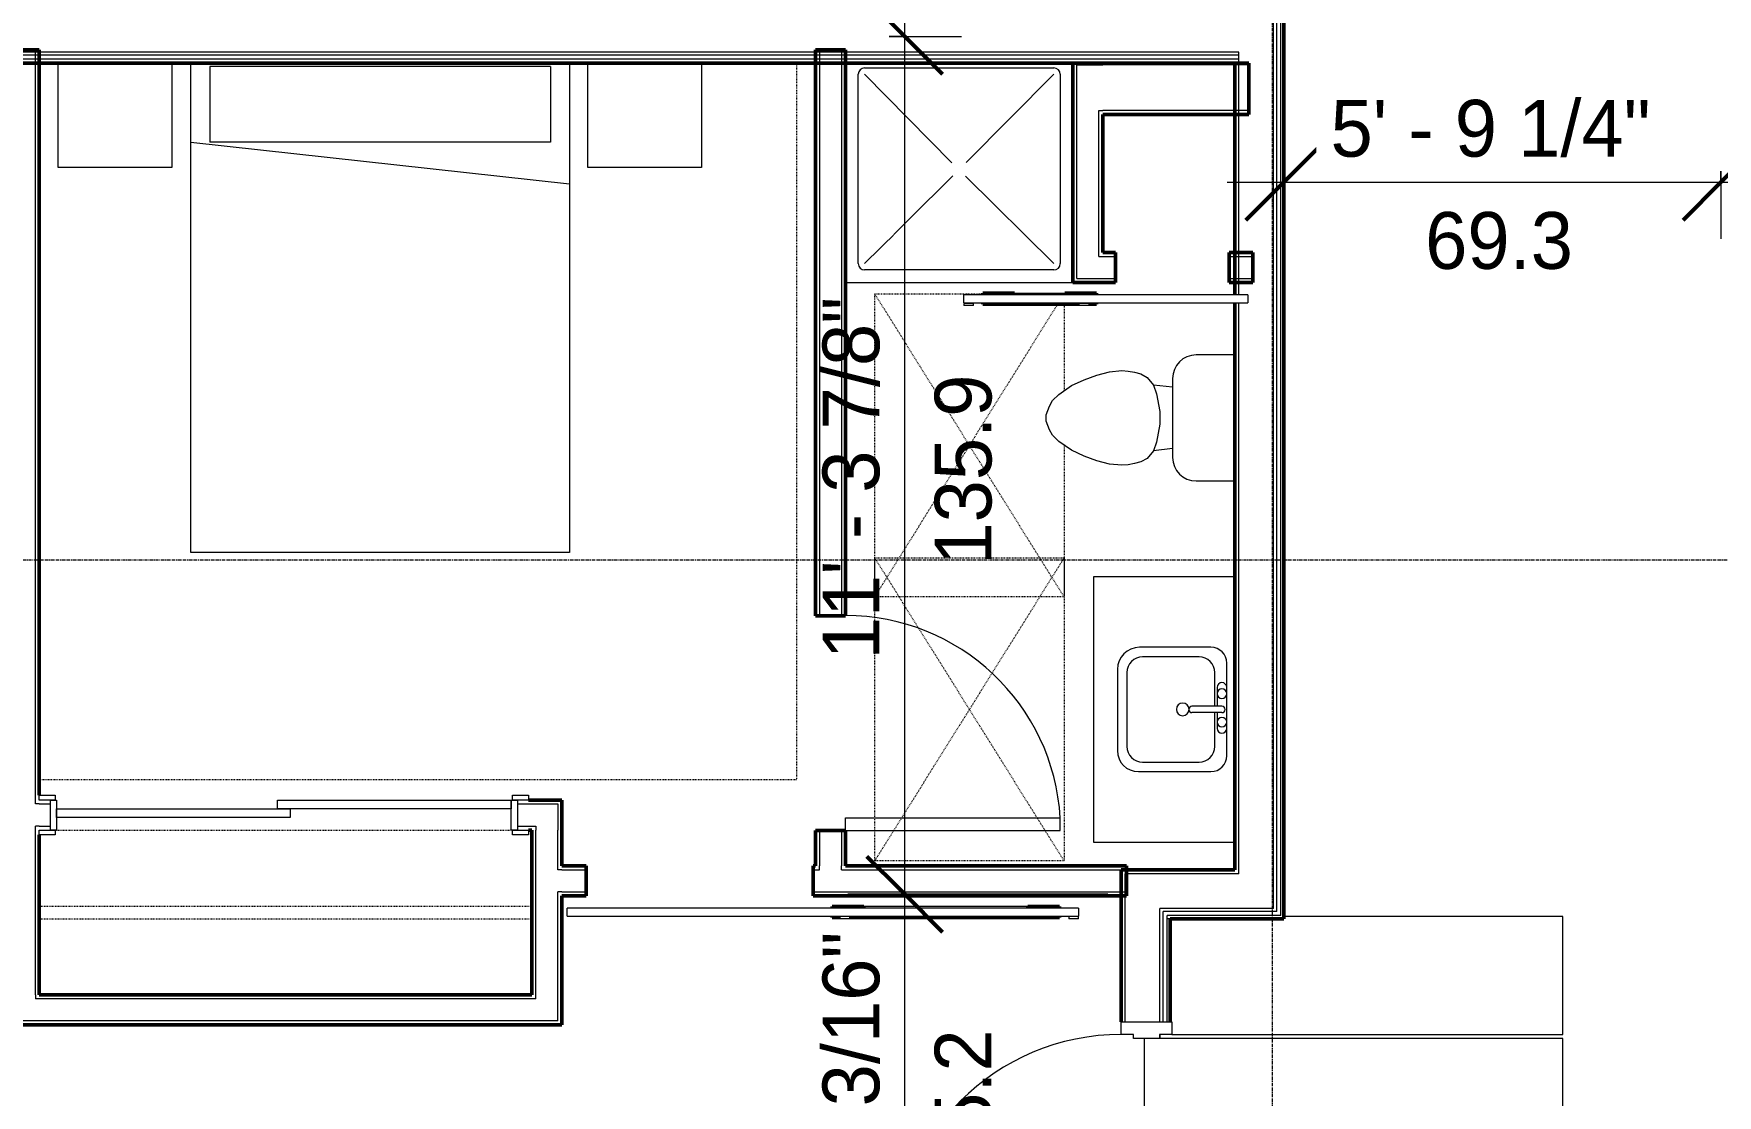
# Model space of a CAD drawing. Header units: inches. Extents: x -4217 to -1814, y 9706 to 12425.
# Drawn here: x -3677.6 to -3410.9, y 10382.4 to 10550.6 of the extents above; entities that cross this region are included whole.
import ezdxf

# ---------------------------------------------------------------- set-up
doc = ezdxf.new("R2010")
doc.units = ezdxf.units.IN
doc.header["$MEASUREMENT"] = 0
doc.linetypes.add('Dash', pattern=[0.25, 0.125, -0.125])
doc.linetypes.add('Grid Line 1_2_', pattern=[0.875, 0.5, -0.125, 0.125, -0.125])
for name, color, linetype, lineweight in [('A-ANNO-DIMS', 211, 'Continuous', 9), ('A-ANNO-DIMS-96', 211, 'Continuous', 9), ('A-DOOR-1', 7, 'Continuous', 9), ('A-DOOR-2', 50, 'Continuous', 20), ('A-DOOR-4', 10, 'Continuous', 13), ('A-DOOR-5', 250, 'Continuous', 50), ('A-DOOR-7', 31, 'Continuous', 9), ('A-DOOR-FRAM', 31, 'Continuous', 20), ('A-DOOR-FRAM-1', 50, 'Continuous', 20), ('A-FLOR', 192, 'Continuous', 13), ('A-FLOR-1', 10, 'Continuous', 13), ('A-GENM-HDLN-1', 7, 'Dash', 9), ('A-WALL', 113, 'Continuous', 13), ('A-WALL-3', 250, 'Continuous', 50), ('A-WALL-4', 10, 'Continuous', 13), ('I-FURN-1', 7, 'Continuous', 9), ('I-FURN-HDLN-1', 7, 'Dash', 9), ('I-WALL-3', 2, 'Continuous', 50), ('P-SANR-FIXT-2', 7, 'Continuous', 9), ('Q-CASE-3', 7, 'Continuous', 9), ('Q-CASE-HDLN-1', 7, 'Dash', 9), ('S-GRID-1', 1, 'Grid Line 1_2_', 9)]:
    doc.layers.add(name, color=color, linetype=linetype, lineweight=lineweight)
doc.styles.add('Century Gothic', font='ufonts.com_century-gothic.ttf', dxfattribs={"height": 9})
doc.dimstyles.new('OD__1_16__Tol__', dxfattribs={"dimscale": 12, "dimtxt": 9.397514, "dimasz": 1, "dimexe": 0.75, "dimexo": 0.5, "dimgap": 0.125, "dimtad": 1, "dimdec": 4, "dimrnd": 0.0625, "dimzin": 3, "dimdsep": 46, "dimlunit": 4, "dimtxsty": 'Century Gothic', "dimblk1": 'OBLIQUE', "dimblk2": 'OBLIQUE', "dimsah": 1, "dimcen": 0.09, "dimdle": 0.75, "dimazin": 0, "dimtfac": 1, "dimtdec": 4, "dimtix": 1, "dimtmove": 0, "dimatfit": 3, "dimfxl": 1, "dimtvp": 1, "dimtfill": 1, "dimfrac": 2, "dimtolj": 1, "dimtzin": 0, "dimarcsym": 2})

# ---------------------------------------------------------------- blocks, each defined once
blk = doc.blocks.new('DIMBLOCK21-FLOOR PLAN - 2ND FLOOR')
at = {"layer": 'A-ANNO-DIMS-96', "lineweight": 50}
for p, q in [((-3479.55, 10527.09), (-3473.55, 10533.09)), ((-3410.3, 10527.09), (-3404.3, 10533.09)), ((-3479.55, 10527.09), (-3485.55, 10521.09)), ((-3410.3, 10527.09), (-3416.3, 10521.09))]:
    blk.add_line(p, q, dxfattribs=at)
at = {"layer": 'A-ANNO-DIMS-96'}
for p, q in [((-3479.55, 10529.58), (-3479.55, 10518.09)), ((-3479.55, 10527.09), (-3479.55, 10529.58)), ((-3410.3, 10529.58), (-3410.3, 10518.09)), ((-3410.3, 10527.09), (-3410.3, 10529.58)), ((-3488.55, 10527.09), (-3401.3, 10527.09))]:
    blk.add_line(p, q, dxfattribs=at)
at = {"layer": 'A-ANNO-DIMS-96', "color": 0, "insert": (-3457.16, 10522.36), "char_height": 9, "width": 29.356, "attachment_point": 1, "line_spacing_factor": 0.984502, "style": 'Century Gothic', "bg_fill": 3, "box_fill_scale": 1.25, "bg_fill_color": 256, "bg_fill_true_color": 13158600, "bg_fill_transparency": 0}
blk.add_mtext('69.3', dxfattribs=at)
at = {"layer": 'A-ANNO-DIMS-96', "color": 0, "insert": (-3472.15, 10540.13), "char_height": 9, "width": 65.3351, "attachment_point": 1, "line_spacing_factor": 0.984502, "style": 'Century Gothic', "bg_fill": 3, "box_fill_scale": 1.25, "bg_fill_color": 256, "bg_fill_true_color": 13158600, "bg_fill_transparency": 0}
blk.add_mtext('5\' - 9 1/4"', dxfattribs=at)
blk = doc.blocks.new('_Oblique')
at = {"color": 0, "linetype": 'ByBlock', "lineweight": -2}
blk.add_line((-0.5, -0.5), (0.5, 0.5), dxfattribs=at)
blk = doc.blocks.new('DIMBLOCK25-FLOOR PLAN - 2ND FLOOR')
at = {"layer": 'A-ANNO-DIMS-96', "lineweight": 50}
for p, q in [((-3539.61, 10414.29), (-3545.61, 10420.29)), ((-3539.61, 10414.29), (-3533.61, 10408.29)), ((-3539.61, 10349.09), (-3545.61, 10355.09)), ((-3539.61, 10349.09), (-3533.61, 10343.09))]:
    blk.add_line(p, q, dxfattribs=at)
at = {"layer": 'A-ANNO-DIMS-96'}
for p, q in [((-3507.42, 10414.29), (-3548.61, 10414.29)), ((-3539.61, 10340.09), (-3539.61, 10414.29)), ((-3539.61, 10414.29), (-3507.42, 10414.29)), ((-3507.42, 10349.09), (-3548.61, 10349.09)), ((-3539.61, 10349.09), (-3507.42, 10349.09))]:
    blk.add_line(p, q, dxfattribs=at)
at = {"layer": 'A-ANNO-DIMS-96', "color": 0, "insert": (-3534.87, 10369.46), "char_height": 9, "width": 29.356, "attachment_point": 1, "rotation": 90, "line_spacing_factor": 0.984502, "style": 'Century Gothic', "bg_fill": 3, "box_fill_scale": 1.25, "bg_fill_color": 256, "bg_fill_true_color": 13158600, "bg_fill_transparency": 0}
blk.add_mtext('65.2', dxfattribs=at)
at = {"layer": 'A-ANNO-DIMS-96', "color": 0, "insert": (-3552.64, 10350.96), "char_height": 9, "width": 73.7481, "attachment_point": 1, "rotation": 90, "line_spacing_factor": 0.984502, "style": 'Century Gothic', "bg_fill": 3, "box_fill_scale": 1.25, "bg_fill_color": 256, "bg_fill_true_color": 13158600, "bg_fill_transparency": 0}
blk.add_mtext('5\' - 5 3/16"', dxfattribs=at)
blk = doc.blocks.new('DIMBLOCK26-FLOOR PLAN - 2ND FLOOR')
at = {"layer": 'A-ANNO-DIMS-96', "lineweight": 50}
for p, q in [((-3539.61, 10550.19), (-3545.61, 10556.19)), ((-3539.61, 10550.19), (-3533.61, 10544.19)), ((-3539.61, 10414.29), (-3545.61, 10420.29)), ((-3539.61, 10414.29), (-3533.61, 10408.29))]:
    blk.add_line(p, q, dxfattribs=at)
at = {"layer": 'A-ANNO-DIMS-96'}
for p, q in [((-3542.09, 10550.19), (-3530.61, 10550.19)), ((-3539.61, 10550.19), (-3542.09, 10550.19)), ((-3539.61, 10414.29), (-3539.61, 10550.19)), ((-3507.42, 10414.29), (-3548.61, 10414.29)), ((-3539.61, 10414.29), (-3507.42, 10414.29))]:
    blk.add_line(p, q, dxfattribs=at)
at = {"layer": 'A-ANNO-DIMS-96', "color": 0, "char_height": 9, "attachment_point": 1, "rotation": 90, "line_spacing_factor": 0.984502, "style": 'Century Gothic', "bg_fill": 3, "box_fill_scale": 1.25, "bg_fill_color": 256, "bg_fill_true_color": 13158600, "bg_fill_transparency": 0}
for s, insert, width in [('11\' - 3 7/8"', (-3552.64, 10451.51), 73.7481), ('135.9', (-3534.87, 10466.5), 37.7691)]:
    blk.add_mtext(s, dxfattribs=dict(at, insert=insert, width=width))
blk = doc.blocks.new('DIMBLOCK27-FLOOR PLAN - 2ND FLOOR')
at = {"layer": 'A-ANNO-DIMS-96', "lineweight": 50}
for p, q in [((-3539.61, 10646.69), (-3545.61, 10652.69)), ((-3539.61, 10646.69), (-3533.61, 10640.69)), ((-3539.61, 10550.19), (-3545.61, 10556.19)), ((-3539.61, 10550.19), (-3533.61, 10544.19))]:
    blk.add_line(p, q, dxfattribs=at)
at = {"layer": 'A-ANNO-DIMS-96'}
for p, q in [((-3507.42, 10646.69), (-3548.61, 10646.69)), ((-3539.61, 10550.19), (-3539.61, 10646.69)), ((-3539.61, 10646.69), (-3507.42, 10646.69)), ((-3542.09, 10550.19), (-3530.61, 10550.19)), ((-3539.61, 10550.19), (-3542.09, 10550.19))]:
    blk.add_line(p, q, dxfattribs=at)
at = {"layer": 'A-ANNO-DIMS-96', "color": 0, "char_height": 9, "attachment_point": 1, "rotation": 90, "line_spacing_factor": 0.984502, "style": 'Century Gothic', "bg_fill": 3, "box_fill_scale": 1.25, "bg_fill_color": 256, "bg_fill_true_color": 13158600, "bg_fill_transparency": 0}
for s, insert, width in [('8\' - 0 1/2"', (-3552.64, 10571.22), 65.3351), ('96.5', (-3534.87, 10586.21), 29.356)]:
    blk.add_mtext(s, dxfattribs=dict(at, insert=insert, width=width))

msp = doc.modelspace()

# ---------------------------------------------------------------- linework, layer by layer
at = {"layer": 'A-DOOR-1'}
for p, q in [((-3676.74108, 10429.2144), (-3676.74108, 10429.9644)), ((-3676.74108, 10429.9644), (-3674.24108, 10429.9644)), ((-3674.24108, 10429.2144), (-3676.74108, 10429.2144)), ((-3674.24108, 10429.9644), (-3674.24108, 10429.2144)), ((-3601.74108, 10429.2144), (-3601.74108, 10429.9644)), ((-3601.74108, 10429.9644), (-3599.24108, 10429.9644)), ((-3599.24108, 10429.2144), (-3601.74108, 10429.2144)), ((-3599.24108, 10429.9644), (-3599.24108, 10429.2144)), ((-3676.74108, 10423.7144), (-3676.74108, 10424.4644)), ((-3676.74108, 10424.4644), (-3674.24108, 10424.4644)), ((-3674.24108, 10423.7144), (-3676.74108, 10423.7144)), ((-3674.24108, 10424.4644), (-3674.24108, 10423.7144)), ((-3601.74108, 10423.7144), (-3601.74108, 10424.4644)), ((-3601.74108, 10424.4644), (-3599.24108, 10424.4644)), ((-3599.24108, 10423.7144), (-3601.74108, 10423.7144)), ((-3599.24108, 10424.4644), (-3599.24108, 10423.7144))]:
    msp.add_line(p, q, dxfattribs=at)
at = {"layer": 'A-DOOR-2'}
for p, q in [((-3638.99108, 10427.8394), (-3638.99108, 10429.2144)), ((-3638.99108, 10429.2144), (-3601.99108, 10429.2144)), ((-3601.99108, 10429.2144), (-3601.99108, 10427.8394)), ((-3673.99108, 10426.4644), (-3673.99108, 10427.8394)), ((-3673.99108, 10427.8394), (-3636.99108, 10427.8394)), ((-3636.99108, 10426.4644), (-3673.99108, 10426.4644)), ((-3601.99108, 10427.8394), (-3638.99108, 10427.8394)), ((-3636.99108, 10427.8394), (-3636.99108, 10426.4644))]:
    msp.add_line(p, q, dxfattribs=at)
at = {"layer": 'A-DOOR-4'}
for p, q in [((-3485.23463, 10508.61647), (-3485.23463, 10507.99147)), ((-3593.09874, 10411.46647), (-3593.09874, 10412.09147)), ((-3593.09874, 10410.84147), (-3593.09874, 10411.46647))]:
    msp.add_line(p, q, dxfattribs=at)
at = {"layer": 'A-DOOR-FRAM'}
for p, q in [((-3497.29874, 10394.0894), (-3497.29874, 10392.0894)), ((-3499.23624, 10392.0894), (-3499.23624, 10391.4644)), ((-3497.29874, 10392.0894), (-3499.23624, 10392.0894))]:
    msp.add_line(p, q, dxfattribs=at)
at = {"layer": 'A-DOOR-FRAM-1'}
for p, q in [((-3674.99108, 10429.2144), (-3673.99108, 10429.2144)), ((-3674.99108, 10424.4644), (-3674.99108, 10429.2144)), ((-3673.99108, 10429.2144), (-3673.99108, 10424.4644)), ((-3601.99108, 10424.4644), (-3601.99108, 10429.2144)), ((-3601.99108, 10429.2144), (-3600.99108, 10429.2144)), ((-3600.99108, 10429.2144), (-3600.99108, 10424.4644)), ((-3673.99108, 10424.4644), (-3674.99108, 10424.4644)), ((-3600.99108, 10424.4644), (-3601.99108, 10424.4644))]:
    msp.add_line(p, q, dxfattribs=at)
at = {"layer": 'A-FLOR'}
for p, q in [((-3435.32374, 10410.7894), (-3479.54874, 10410.7894)), ((-3435.32374, 10392.0894), (-3435.32374, 10410.7894)), ((-3501.67374, 10391.4644), (-3501.67374, 10356.7144)), ((-3435.32374, 10391.4644), (-3499.23624, 10391.4644)), ((-3497.29874, 10392.0894), (-3435.32374, 10392.0894)), ((-3435.32374, 10352.9644), (-3435.32374, 10391.4644))]:
    msp.add_line(p, q, dxfattribs=at)
at = {"layer": 'A-FLOR-1'}
for p, q in [((-3499.17374, 10391.4644), (-3499.17374, 10392.0894)), ((-3499.17374, 10392.0894), (-3499.17374, 10391.4644))]:
    msp.add_line(p, q, dxfattribs=at)
at = {"layer": 'A-WALL'}
for p, q in [((-3480.04874, 10410.9144), (-3480.04874, 10650.0644)), ((-3481.17374, 10412.0394), (-3481.17374, 10648.9394)), ((-3480.67374, 10411.5394), (-3480.67374, 10649.4394)), ((-3486.67374, 10547.6894), (-3852.47374, 10547.6894)), ((-3486.67374, 10547.1894), (-3681.86608, 10547.1894)), ((-3486.67374, 10546.5644), (-3681.86608, 10546.5644)), ((-3486.67374, 10509.24147), (-3486.67374, 10547.6894)), ((-3486.67374, 10417.5394), (-3486.67374, 10507.99215)), ((-3504.67374, 10394.0894), (-3504.67374, 10417.5394)), ((-3486.67374, 10417.5394), (-3504.67374, 10417.5394)), ((-3499.17374, 10394.0894), (-3499.17374, 10412.0394)), ((-3481.17374, 10412.0394), (-3499.17374, 10412.0394)), ((-3498.67374, 10394.0894), (-3498.67374, 10411.5394)), ((-3480.67374, 10411.5394), (-3498.67374, 10411.5394)), ((-3498.04874, 10394.0894), (-3498.04874, 10410.9144)), ((-3480.04874, 10410.9144), (-3498.04874, 10410.9144)), ((-3497.54874, 10410.4144), (-3498.04874, 10410.4144))]:
    msp.add_line(p, q, dxfattribs=at)
at = {"layer": 'A-WALL-3'}
for p, q in [((-3676.74108, 10548.0394), (-3681.49108, 10548.0394)), ((-3676.74108, 10429.9644), (-3676.74108, 10548.0394)), ((-3593.94415, 10429.2144), (-3599.23178, 10429.2144)), ((-3593.94415, 10428.5894), (-3593.94415, 10429.2144)), ((-3593.94415, 10424.4644), (-3593.94415, 10428.5894)), ((-3676.74108, 10398.3394), (-3676.74108, 10423.7144)), ((-3599.23178, 10424.4644), (-3598.69415, 10424.4644)), ((-3598.69415, 10424.4644), (-3598.69415, 10398.3394)), ((-3593.94415, 10418.7894), (-3593.94415, 10424.4644)), ((-3590.09874, 10418.7894), (-3593.94415, 10418.7894)), ((-3590.09874, 10414.0394), (-3590.09874, 10418.7894)), ((-3593.94415, 10414.0394), (-3590.09874, 10414.0394)), ((-3593.94415, 10393.5894), (-3593.94415, 10414.0394)), ((-3598.69415, 10398.3394), (-3676.74108, 10398.3394)), ((-3705.49108, 10393.5894), (-3598.69415, 10393.5894)), ((-3598.69415, 10393.5894), (-3594.56915, 10393.5894)), ((-3594.56915, 10393.5894), (-3593.94415, 10393.5894))]:
    msp.add_line(p, q, dxfattribs=at)
at = {"layer": 'A-WALL-4'}
for p, q in [((-3677.36608, 10428.5894), (-3677.36608, 10548.0394)), ((-3676.74108, 10428.5894), (-3677.36608, 10428.5894)), ((-3676.74108, 10428.5894), (-3674.99108, 10428.5894)), ((-3600.99108, 10428.5894), (-3594.56915, 10428.5894)), ((-3594.56915, 10428.5894), (-3594.56915, 10425.0894)), ((-3676.74108, 10425.0894), (-3677.36608, 10425.0894)), ((-3677.36608, 10398.3394), (-3677.36608, 10425.0894)), ((-3676.74108, 10425.0894), (-3674.99108, 10425.0894)), ((-3600.99108, 10425.0894), (-3598.06915, 10425.0894)), ((-3598.06915, 10425.0894), (-3598.06915, 10424.4644)), ((-3598.06915, 10397.7144), (-3598.06915, 10424.4644)), ((-3594.56915, 10425.0894), (-3594.56915, 10424.4644)), ((-3594.56915, 10418.1644), (-3594.56915, 10424.4644)), ((-3593.94415, 10418.1644), (-3594.56915, 10418.1644)), ((-3593.94415, 10418.1644), (-3590.09874, 10418.1644)), ((-3593.94415, 10414.6644), (-3594.56915, 10414.6644)), ((-3594.56915, 10394.2144), (-3594.56915, 10414.6644)), ((-3593.94415, 10414.6644), (-3590.09874, 10414.6644)), ((-3677.36608, 10398.3394), (-3677.36608, 10397.7144)), ((-3598.69415, 10397.7144), (-3677.36608, 10397.7144)), ((-3598.06915, 10397.7144), (-3598.69415, 10397.7144)), ((-3598.69415, 10394.2144), (-3705.49108, 10394.2144)), ((-3598.06915, 10394.2144), (-3598.69415, 10394.2144)), ((-3594.56915, 10394.2144), (-3598.06915, 10394.2144))]:
    msp.add_line(p, q, dxfattribs=at)
at = {"layer": 'I-FURN-1'}
for p, q in [((-3673.74108, 10529.4144), (-3673.74108, 10545.9394)), ((-3655.74108, 10545.9394), (-3655.74108, 10529.4144)), ((-3652.74108, 10468.4144), (-3652.74108, 10545.9394)), ((-3592.74108, 10545.9394), (-3592.74108, 10468.4144)), ((-3589.80924, 10529.4144), (-3589.80924, 10545.9394)), ((-3571.80924, 10545.9394), (-3571.80924, 10529.4144)), ((-3649.74108, 10545.4144), (-3649.74108, 10533.4144)), ((-3595.74108, 10545.4144), (-3649.74108, 10545.4144)), ((-3595.74108, 10545.4144), (-3595.74108, 10533.4144)), ((-3652.74108, 10533.4144), (-3592.74108, 10526.83478)), ((-3595.74108, 10533.4144), (-3649.74108, 10533.4144)), ((-3655.74108, 10529.4144), (-3673.74108, 10529.4144)), ((-3571.80924, 10529.4144), (-3589.80924, 10529.4144)), ((-3592.74108, 10468.4144), (-3652.74108, 10468.4144))]:
    msp.add_line(p, q, dxfattribs=at)
at = {"layer": 'I-FURN-HDLN-1'}
for p, q in [((-3556.74108, 10545.9394), (-3556.74108, 10432.4144)), ((-3556.74108, 10432.4144), (-3676.74108, 10432.4144))]:
    msp.add_line(p, q, dxfattribs=at)
at = {"layer": 'I-WALL-3'}
for p, q in [((-3479.54874, 10410.4144), (-3479.54874, 10650.5644)), ((-3681.86608, 10545.9394), (-3487.29874, 10545.9394)), ((-3487.29874, 10545.9394), (-3487.29874, 10509.24147)), ((-3487.29874, 10507.99245), (-3487.29874, 10418.1644)), ((-3505.29874, 10418.1644), (-3505.29874, 10394.0894)), ((-3487.29874, 10418.1644), (-3505.29874, 10418.1644)), ((-3497.54874, 10394.0894), (-3497.54874, 10410.4144)), ((-3497.54874, 10410.4144), (-3479.54874, 10410.4144))]:
    msp.add_line(p, q, dxfattribs=at)
at = {"layer": 'P-SANR-FIXT-2'}
for p, q in [((-3487.29874, 10499.71769), (-3493.44996, 10499.71769)), ((-3497.17618, 10495.99147), (-3497.17618, 10483.49147)), ((-3499.69996, 10493.57711), (-3499.19996, 10490.74147)), ((-3499.19996, 10490.74147), (-3499.19996, 10488.74147)), ((-3499.19996, 10488.74147), (-3499.69996, 10485.90583)), ((-3493.44996, 10479.76525), (-3487.29874, 10479.76525)), ((-3488.59874, 10436.22188), (-3488.59874, 10450.90692)), ((-3488.59874, 10436.22188), (-3488.59874, 10450.90692)), ((-3490.47374, 10444.0644), (-3490.47374, 10449.40692)), ((-3490.09874, 10447.0644), (-3490.09874, 10444.0644)), ((-3488.59874, 10440.5644), (-3488.59874, 10447.0644)), ((-3489.36254, 10444.0644), (-3494.10089, 10444.0644)), ((-3489.36254, 10443.0644), (-3494.10089, 10443.0644)), ((-3490.47374, 10437.72188), (-3490.47374, 10443.0644)), ((-3490.09874, 10443.0644), (-3490.09874, 10440.5644))]:
    msp.add_line(p, q, dxfattribs=at)
for centre, radius, start, end in [((-3493.44996, 10495.99147), 3.72622, 90, 180), ((-3493.44996, 10483.49147), 3.72622, 180, 270), ((-3491.09874, 10450.90692), 2.5, 0, 90), ((-3491.09874, 10450.90692), 2.5, 0, 90), ((-3492.97374, 10449.40692), 2.5, 0, 90), ((-3489.34874, 10447.0644), 0.75, 0, 180), ((-3495.56608, 10443.5644), 1, 90, 270), ((-3495.56608, 10443.5644), 1, 270, 90), ((-3489.34874, 10446.0644), 0.75, 90, 270), ((-3489.34874, 10446.0644), 0.75, 270, 90), ((-3494.10089, 10443.5644), 0.5, 90, 270), ((-3489.34874, 10441.5644), 0.75, 90, 270), ((-3489.36254, 10443.5644), 0.5, 270, 90), ((-3489.34874, 10441.5644), 0.75, 270, 90), ((-3489.34874, 10440.5644), 0.75, 180, 0), ((-3492.97374, 10437.72188), 2.5, 270, 0), ((-3491.09874, 10436.22188), 2.5, 270, 0), ((-3491.09874, 10436.22188), 2.5, 270, 0)]:
    msp.add_arc(centre, radius, start, end, dxfattribs=at)
at = {"layer": 'Q-CASE-HDLN-1'}
for p, q in [((-3676.74108, 10398.3394), (-3676.74108, 10423.7144)), ((-3673.99108, 10424.4644), (-3601.99108, 10424.4644)), ((-3599.23178, 10424.4644), (-3598.69415, 10424.4644)), ((-3598.69415, 10424.4644), (-3598.69415, 10398.3394)), ((-3676.74108, 10412.4019), (-3598.69415, 10412.4019)), ((-3676.74108, 10410.4019), (-3598.69415, 10410.4019)), ((-3598.69415, 10398.3394), (-3676.74108, 10398.3394))]:
    msp.add_line(p, q, dxfattribs=at)

# ---------------------------------------------------------------- next in the draw order: dimensions: what is measured, and where the dimension line sits
at = {"layer": 'A-ANNO-DIMS'}
dim = msp.add_linear_dim(base=(-3410.29874, 10527.08984), p1=(-3479.54874, 10535.57512), p2=(-3410.29874, 10535.57512), dimstyle='OD__1_16__Tol__', override={"dimpost": '<>\\X', "dimfxl": 69.25}, dxfattribs=at)
dim.commit()
dim.dimension.update_dxf_attribs({"geometry": 'DIMBLOCK21-FLOOR PLAN - 2ND FLOOR', "text_midpoint": (-3444.92374, 10527.08984)})
dim = msp.add_linear_dim(base=(-3539.6053, 10414.2894), p1=(-3501.42374, 10349.0894), p2=(-3501.42374, 10414.2894), angle=90, dimstyle='OD__1_16__Tol__', override={"dimpost": '<>\\X', "dimfxl": 65.2}, dxfattribs=at)
dim.commit()
dim.dimension.update_dxf_attribs({"geometry": 'DIMBLOCK25-FLOOR PLAN - 2ND FLOOR', "text_midpoint": (-3539.6053, 10381.6894)})

# ---------------------------------------------------------------- next in the draw order: linework, layer by layer
at = {"layer": 'A-DOOR-4'}
msp.add_line((-3485.23463, 10509.24147), (-3485.23463, 10508.61647), dxfattribs=at)
at = {"layer": 'A-DOOR-7'}
msp.add_arc((-3505.29874, 10356.0894), 36, 90, 180, dxfattribs=at)
at = {"layer": 'A-DOOR-FRAM'}
for p, q in [((-3505.29874, 10394.0894), (-3497.29874, 10394.0894)), ((-3505.29874, 10392.0894), (-3505.29874, 10394.0894)), ((-3503.36124, 10392.0894), (-3505.29874, 10392.0894)), ((-3503.36124, 10391.4644), (-3503.36124, 10392.0894)), ((-3499.23624, 10391.4644), (-3503.36124, 10391.4644))]:
    msp.add_line(p, q, dxfattribs=at)
at = {"layer": 'A-WALL-3'}
for p, q in [((-3485.09874, 10537.8144), (-3485.09874, 10545.9394)), ((-3484.47374, 10515.9394), (-3488.23463, 10515.9394)), ((-3488.23463, 10515.9394), (-3488.23463, 10511.1894)), ((-3484.47374, 10511.1894), (-3484.47374, 10515.9394)), ((-3488.23463, 10511.1894), (-3484.47374, 10511.1894))]:
    msp.add_line(p, q, dxfattribs=at)
at = {"layer": 'A-WALL-4'}
for p, q in [((-3488.23463, 10515.3144), (-3484.47374, 10515.3144)), ((-3488.23463, 10511.8144), (-3484.47374, 10511.8144))]:
    msp.add_line(p, q, dxfattribs=at)
at = {"layer": 'S-GRID-1'}
msp.add_line((-3481.32374, 9836.17969), (-3481.32374, 12376.79045), dxfattribs=at)

# ---------------------------------------------------------------- next in the draw order: dimensions: what is measured, and where the dimension line sits
at = {"layer": 'A-ANNO-DIMS'}
dim = msp.add_linear_dim(base=(-3539.6053, 10550.1894), p1=(-3501.42374, 10414.2894), p2=(-3548.09058, 10550.1894), angle=90, dimstyle='OD__1_16__Tol__', override={"dimpost": '<>\\X', "dimfxl": 143.689262}, dxfattribs=at)
dim.commit()
dim.dimension.update_dxf_attribs({"geometry": 'DIMBLOCK26-FLOOR PLAN - 2ND FLOOR', "text_midpoint": (-3539.6053, 10482.2394)})

# ---------------------------------------------------------------- next in the draw order: linework, layer by layer
at = {"layer": 'A-DOOR-1'}
msp.add_arc((-3548.98463, 10424.37044), 34.06659, 3.365687, 90, dxfattribs=at)
at = {"layer": 'A-DOOR-2'}
for p, q in [((-3548.98463, 10426.37044), (-3514.97679, 10426.37044)), ((-3548.98463, 10424.37044), (-3548.98463, 10426.37044)), ((-3514.97679, 10424.37044), (-3514.97679, 10426.37044)), ((-3548.98463, 10424.37044), (-3514.97679, 10424.37044))]:
    msp.add_line(p, q, dxfattribs=at)
at = {"layer": 'A-DOOR-4'}
for p, q in [((-3485.23463, 10509.24147), (-3530.23463, 10509.24147)), ((-3530.23463, 10508.61647), (-3530.23463, 10509.24147)), ((-3530.23463, 10507.99147), (-3530.23463, 10508.61647)), ((-3522.23463, 10509.49147), (-3514.23463, 10509.49147)), ((-3530.23463, 10507.99147), (-3485.23463, 10507.99147)), ((-3530.23463, 10507.88999), (-3530.23463, 10507.5644)), ((-3528.73463, 10507.88999), (-3530.23463, 10507.88999)), ((-3528.73463, 10507.5644), (-3530.23463, 10507.5644)), ((-3528.73463, 10507.5644), (-3528.73463, 10507.88999)), ((-3511.9686, 10507.5644), (-3511.9686, 10507.88999)), ((-3510.4686, 10507.88999), (-3511.9686, 10507.88999)), ((-3510.4686, 10507.5644), (-3511.9686, 10507.5644)), ((-3510.4686, 10507.88999), (-3510.4686, 10507.5644)), ((-3520.09874, 10412.34147), (-3546.09874, 10412.34147)), ((-3512.09874, 10412.09147), (-3593.09874, 10412.09147)), ((-3593.09874, 10410.84147), (-3512.09874, 10410.84147)), ((-3549.86476, 10410.4144), (-3549.86476, 10410.73999)), ((-3548.36476, 10410.73999), (-3549.86476, 10410.73999)), ((-3548.36476, 10410.4144), (-3549.86476, 10410.4144)), ((-3548.36476, 10410.73999), (-3548.36476, 10410.4144)), ((-3513.59874, 10410.73999), (-3513.59874, 10410.4144)), ((-3512.09874, 10410.73999), (-3513.59874, 10410.73999)), ((-3512.09874, 10410.4144), (-3513.59874, 10410.4144)), ((-3512.09874, 10412.09147), (-3512.09874, 10411.46647)), ((-3512.09874, 10411.46647), (-3512.09874, 10410.84147)), ((-3512.09874, 10410.4144), (-3512.09874, 10410.73999))]:
    msp.add_line(p, q, dxfattribs=at)
at = {"layer": 'A-DOOR-5'}
for p, q in [((-3522.23463, 10509.49147), (-3527.23463, 10509.49147)), ((-3527.23463, 10509.49147), (-3527.23463, 10509.24005)), ((-3522.23463, 10509.23768), (-3522.23463, 10509.49147)), ((-3509.23463, 10509.49147), (-3514.23463, 10509.49147)), ((-3514.23463, 10509.49147), (-3514.23463, 10509.2339)), ((-3509.23463, 10509.24147), (-3509.23463, 10509.49147)), ((-3527.23463, 10507.99147), (-3527.23463, 10507.74147)), ((-3527.23463, 10507.74147), (-3511.9686, 10507.74147)), ((-3510.4686, 10507.74147), (-3509.23463, 10507.74147)), ((-3509.23463, 10507.74147), (-3509.23463, 10507.99147)), ((-3551.09874, 10412.34147), (-3546.09874, 10412.34147)), ((-3551.09874, 10412.09147), (-3551.09874, 10412.34147)), ((-3546.09874, 10412.34147), (-3546.09874, 10412.09147)), ((-3520.09874, 10412.34147), (-3515.09874, 10412.34147)), ((-3520.09874, 10412.08937), (-3520.09874, 10412.34147)), ((-3515.09874, 10412.34147), (-3515.09874, 10412.09068)), ((-3551.09874, 10410.59147), (-3551.09874, 10410.84147)), ((-3549.86476, 10410.59147), (-3551.09874, 10410.59147)), ((-3515.09874, 10410.59147), (-3548.36476, 10410.59147)), ((-3515.09874, 10410.84147), (-3515.09874, 10410.59147))]:
    msp.add_line(p, q, dxfattribs=at)
at = {"layer": 'A-GENM-HDLN-1'}
for p, q in [((-3514.35963, 10461.3894), (-3544.35963, 10509.3894)), ((-3544.35963, 10461.3894), (-3544.35963, 10509.3894)), ((-3544.35963, 10509.3894), (-3527.23463, 10509.3894)), ((-3544.35963, 10461.3894), (-3515.38958, 10507.74147)), ((-3514.35963, 10507.74147), (-3514.35963, 10494.06419)), ((-3514.35963, 10485.41876), (-3514.35963, 10461.3894)), ((-3544.35963, 10419.5644), (-3514.35963, 10467.5644)), ((-3514.35963, 10419.5644), (-3544.35963, 10467.5644)), ((-3544.35963, 10419.5644), (-3544.35963, 10467.5644)), ((-3544.35963, 10467.5644), (-3514.35963, 10467.5644)), ((-3514.35963, 10467.5644), (-3514.35963, 10419.5644)), ((-3514.35963, 10461.3894), (-3544.35963, 10461.3894)), ((-3514.35963, 10419.5644), (-3544.35963, 10419.5644))]:
    msp.add_line(p, q, dxfattribs=at)
at = {"layer": 'A-WALL-3'}
for p, q in [((-3508.23463, 10515.9394), (-3508.23463, 10537.8144)), ((-3508.23463, 10537.8144), (-3485.09874, 10537.8144)), ((-3512.98463, 10515.9394), (-3512.98463, 10511.8144)), ((-3506.23463, 10515.9394), (-3508.23463, 10515.9394)), ((-3506.23463, 10511.1894), (-3506.23463, 10515.9394)), ((-3512.98463, 10511.8144), (-3512.98463, 10511.1894)), ((-3512.98463, 10511.1894), (-3506.23463, 10511.1894)), ((-3553.73463, 10458.37044), (-3548.98463, 10458.37044)), ((-3548.98463, 10424.37044), (-3553.73463, 10424.37044)), ((-3553.73463, 10424.37044), (-3553.73463, 10418.7894)), ((-3548.98463, 10418.7894), (-3548.98463, 10424.37044)), ((-3553.73463, 10418.7894), (-3554.09874, 10418.7894)), ((-3554.09874, 10418.7894), (-3554.09874, 10414.0394)), ((-3504.47644, 10418.7894), (-3548.98463, 10418.7894)), ((-3504.47644, 10414.0394), (-3504.47644, 10418.7894)), ((-3554.09874, 10414.0394), (-3504.47644, 10414.0394))]:
    msp.add_line(p, q, dxfattribs=at)
at = {"layer": 'A-WALL-4'}
for p, q in [((-3508.85963, 10515.9394), (-3508.85963, 10538.4394)), ((-3508.85963, 10538.4394), (-3508.23463, 10538.4394)), ((-3485.09874, 10538.4394), (-3508.23463, 10538.4394)), ((-3512.35963, 10515.3144), (-3512.35963, 10515.9394)), ((-3512.35963, 10511.8144), (-3512.35963, 10515.3144)), ((-3508.85963, 10515.3144), (-3508.85963, 10515.9394)), ((-3508.85963, 10515.3144), (-3506.23463, 10515.3144)), ((-3512.35963, 10511.8144), (-3506.23463, 10511.8144)), ((-3553.10963, 10424.37044), (-3553.10963, 10418.7894)), ((-3549.60963, 10424.37044), (-3549.60963, 10418.7894)), ((-3554.09874, 10418.1644), (-3553.10963, 10418.1644)), ((-3553.10963, 10418.1644), (-3553.10963, 10418.7894)), ((-3549.60963, 10418.1644), (-3549.60963, 10418.7894)), ((-3549.60963, 10418.1644), (-3504.47644, 10418.1644)), ((-3554.09874, 10414.6644), (-3504.47644, 10414.6644))]:
    msp.add_line(p, q, dxfattribs=at)
at = {"layer": 'P-SANR-FIXT-2'}
for p, q in [((-3531.98733, 10528.07378), (-3545.98463, 10514.1894)), ((-3530.00071, 10528.05718), (-3515.98463, 10514.1894)), ((-3548.98463, 10511.1894), (-3512.98463, 10511.1894)), ((-3515.98463, 10513.1894), (-3545.98463, 10513.1894)), ((-3515.19996, 10493.48124), (-3513.19996, 10494.86867)), ((-3513.19996, 10494.86867), (-3511.19996, 10495.80128)), ((-3511.19996, 10495.80128), (-3509.19996, 10496.52922)), ((-3509.19996, 10496.52922), (-3507.19235, 10497.06716)), ((-3507.19235, 10497.06716), (-3505.19996, 10497.24147)), ((-3505.19996, 10497.24147), (-3504.20376, 10497.15432)), ((-3504.20376, 10497.15432), (-3503.19996, 10496.97732)), ((-3503.19996, 10496.97732), (-3502.19996, 10496.70937)), ((-3502.19996, 10496.70937), (-3501.19996, 10496.1426)), ((-3501.19996, 10496.1426), (-3500.19996, 10494.95085)), ((-3500.19996, 10494.95085), (-3499.69996, 10493.57711)), ((-3497.17618, 10494.60313), (-3500.19996, 10494.95085)), ((-3516.69996, 10491.61521), (-3516.19996, 10492.48124)), ((-3516.19996, 10492.48124), (-3515.19996, 10493.48124)), ((-3517.19996, 10490.24147), (-3516.69996, 10491.61521)), ((-3517.19996, 10489.24147), (-3517.19996, 10490.24147)), ((-3516.69996, 10487.86773), (-3517.19996, 10489.24147)), ((-3516.19996, 10487.00171), (-3516.69996, 10487.86773)), ((-3515.19996, 10486.00171), (-3516.19996, 10487.00171)), ((-3513.19996, 10484.61428), (-3515.19996, 10486.00171)), ((-3511.19996, 10483.68166), (-3513.19996, 10484.61428)), ((-3500.19996, 10484.53209), (-3501.19996, 10483.34034)), ((-3499.69996, 10485.90583), (-3500.19996, 10484.53209)), ((-3497.17618, 10484.87981), (-3500.19996, 10484.53209)), ((-3509.19996, 10482.95372), (-3511.19996, 10483.68166)), ((-3507.19235, 10482.41578), (-3509.19996, 10482.95372)), ((-3505.19996, 10482.24147), (-3507.19235, 10482.41578)), ((-3504.20376, 10482.32863), (-3505.19996, 10482.24147)), ((-3503.19996, 10482.50562), (-3504.20376, 10482.32863)), ((-3502.19996, 10482.77357), (-3503.19996, 10482.50562)), ((-3501.19996, 10483.34034), (-3502.19996, 10482.77357)), ((-3491.09874, 10453.40692), (-3502.42157, 10453.40692)), ((-3491.09874, 10453.40692), (-3502.42157, 10453.40692)), ((-3505.92157, 10449.90692), (-3505.92157, 10437.04275)), ((-3505.92157, 10449.90692), (-3505.92157, 10437.04275)), ((-3492.97374, 10451.90692), (-3501.92157, 10451.90692)), ((-3504.42157, 10449.40692), (-3504.42157, 10437.72188)), ((-3502.6007, 10433.72188), (-3491.09874, 10433.72188)), ((-3502.6007, 10433.72188), (-3491.09874, 10433.72188)), ((-3501.92157, 10435.22188), (-3492.97374, 10435.22188))]:
    msp.add_line(p, q, dxfattribs=at)
for centre, radius, start, end in [((-3545.98463, 10514.1894), 1, 180, 270), ((-3515.98463, 10514.1894), 1, 270, 0), ((-3502.42157, 10449.90692), 3.5, 90, 180), ((-3502.42157, 10449.90692), 3.5, 90, 180), ((-3501.92157, 10449.40692), 2.5, 90, 180), ((-3502.6007, 10437.04275), 3.32087, 180, 270), ((-3502.6007, 10437.04275), 3.32087, 180, 270), ((-3501.92157, 10437.72188), 2.5, 180, 270)]:
    msp.add_arc(centre, radius, start, end, dxfattribs=at)
at = {"layer": 'Q-CASE-3'}
for p, q in [((-3487.29874, 10464.5644), (-3509.72374, 10464.5644)), ((-3509.72374, 10464.5644), (-3509.72374, 10422.5644)), ((-3509.72374, 10422.5644), (-3487.29874, 10422.5644))]:
    msp.add_line(p, q, dxfattribs=at)
at = {"layer": 'S-GRID-1'}
msp.add_line((-1814.20638, 10467.1894), (-4168.71446, 10467.1894), dxfattribs=at)

# ---------------------------------------------------------------- next in the draw order: dimensions: what is measured, and where the dimension line sits
at = {"layer": 'A-ANNO-DIMS'}
dim = msp.add_linear_dim(base=(-3539.6053, 10646.6894), p1=(-3548.09058, 10550.1894), p2=(-3501.42374, 10646.6894), angle=90, dimstyle='OD__1_16__Tol__', override={"dimpost": '<>\\X', "dimfxl": 107.191623}, dxfattribs=at)
dim.commit()
dim.dimension.update_dxf_attribs({"geometry": 'DIMBLOCK27-FLOOR PLAN - 2ND FLOOR', "text_midpoint": (-3539.6053, 10598.4394)})

# ---------------------------------------------------------------- next in the draw order: linework, layer by layer
at = {"layer": 'A-WALL-3'}
for p, q in [((-3548.98463, 10548.0394), (-3553.73463, 10548.0394)), ((-3553.73463, 10548.0394), (-3553.73463, 10458.37044)), ((-3548.98463, 10458.37044), (-3548.98463, 10548.0394)), ((-3512.98463, 10545.9394), (-3512.98463, 10515.9394)), ((-3512.35963, 10545.9394), (-3512.98463, 10545.9394)), ((-3508.23463, 10545.9394), (-3512.35963, 10545.9394)), ((-3485.09874, 10545.9394), (-3508.23463, 10545.9394))]:
    msp.add_line(p, q, dxfattribs=at)
at = {"layer": 'A-WALL-4'}
for p, q in [((-3553.10963, 10548.0394), (-3553.10963, 10458.37044)), ((-3549.60963, 10548.0394), (-3549.60963, 10458.37044)), ((-3512.35963, 10545.6894), (-3512.35963, 10545.9394)), ((-3512.35963, 10545.6894), (-3512.35963, 10545.9394)), ((-3512.35963, 10515.9394), (-3512.35963, 10545.6894)), ((-3512.35963, 10545.6894), (-3508.85963, 10545.6894)), ((-3508.85963, 10545.6894), (-3508.23463, 10545.6894)), ((-3485.09874, 10545.6894), (-3508.23463, 10545.6894))]:
    msp.add_line(p, q, dxfattribs=at)
at = {"layer": 'P-SANR-FIXT-2'}
for p, q in [((-3546.98463, 10514.1894), (-3546.98463, 10544.1894)), ((-3545.98463, 10545.1894), (-3515.98463, 10545.1894)), ((-3532.12724, 10530.16121), (-3545.98463, 10544.1894)), ((-3529.87609, 10530.19991), (-3515.98463, 10544.1894)), ((-3514.98463, 10544.1894), (-3514.98463, 10514.1894))]:
    msp.add_line(p, q, dxfattribs=at)
for centre, start, end in [((-3545.98463, 10544.1894), 90, 180), ((-3515.98463, 10544.1894), 0, 90)]:
    msp.add_arc(centre, 1, start, end, dxfattribs=at)

doc.saveas('drawing.dxf')
